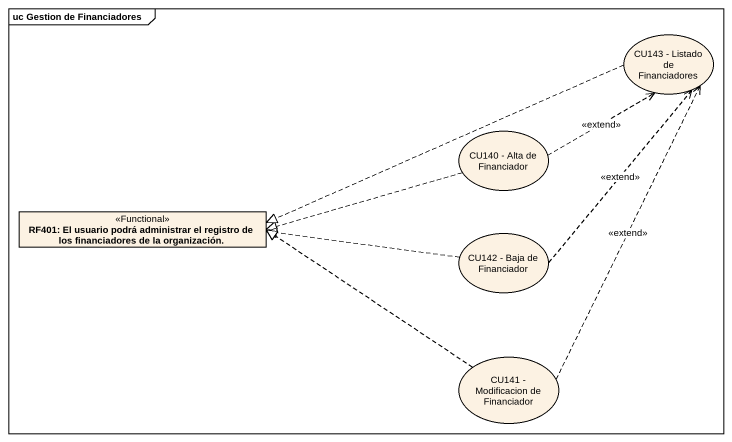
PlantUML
@startuml
mainframe uc Gestion de Financiadores
allowmixing
hide circle
hide empty members
usecase "CU143 - Listado de Financiadores" as CU143_Listado_de
usecase "CU140 - Alta de Financiador" as CU140_Alta_de_Financiador
class "RF401: El usuario podrá administrar el registro de los financiadores de la organización." as RF401_El_usuario_podrá <<Functional>>
usecase "CU142 - Baja de Financiador" as CU142_Baja_de_Financiador
usecase "CU141 - Modificacion de Financiador" as CU141_Modificacion_de
CU143_Listado_de .left.|> RF401_El_usuario_podrá
CU140_Alta_de_Financiador .right.> CU143_Listado_de : <<extend>>
CU140_Alta_de_Financiador .left.|> RF401_El_usuario_podrá
CU142_Baja_de_Financiador .up.> CU143_Listado_de : <<extend>>
CU142_Baja_de_Financiador .left.|> RF401_El_usuario_podrá
CU141_Modificacion_de .up.> CU143_Listado_de : <<extend>>
CU141_Modificacion_de .left.|> RF401_El_usuario_podrá
@enduml
